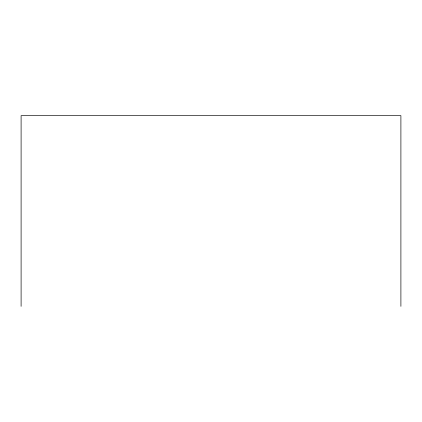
<?xml version="1.0" encoding="UTF-8"?>
<svg xmlns="http://www.w3.org/2000/svg" width="422" height="422" viewBox="0 0 422 422"><rect width="100%" height="100%" fill="white"/><g stroke="black" fill="none" stroke-linecap="round" stroke-linejoin="round"><path stroke-width="0.63" d="M400.9 306.34L400.9 115.66L21.1 115.66L21.1 306.34"/></g></svg>
